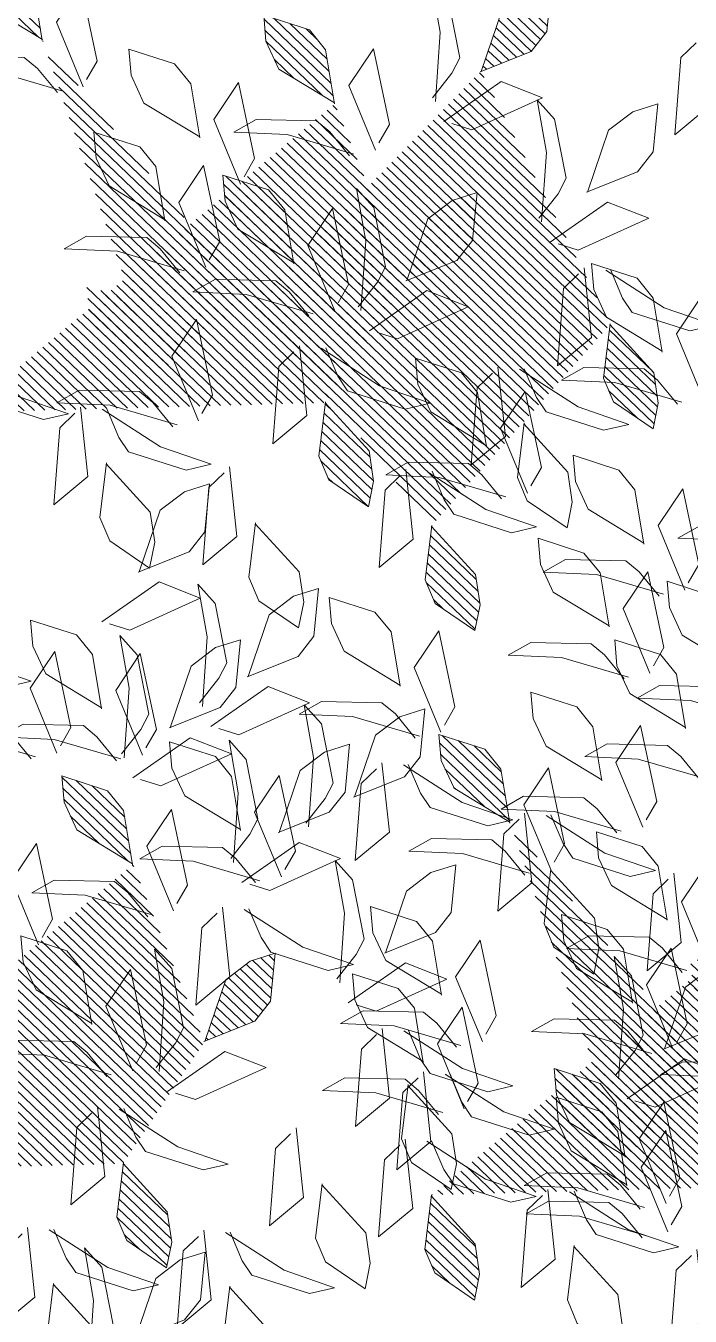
# Model space of a CAD drawing. Header units: millimetres. Extents: x 29001 to 40804, y -8833 to -5892.
# Drawn here: x 29467.48 to 29476.86, y -8254.42 to -8236.2 of the extents above; entities that cross this region are included whole.
import ezdxf

# ---------------------------------------------------------------- set-up
doc = ezdxf.new("R2010")
doc.units = ezdxf.units.MM
doc.layers.get('0').update_dxf_attribs({"lineweight": 0})
doc.layers.add('250', color=250, linetype='Continuous', lineweight=0)
pattern_1 = [(45, (-1654799.279671, 54994.033918), (-0.0105615167031, 0.0105615167031), [])]
pattern_2 = [(45, (-1654801.513832, 54996.583929), (-0.0105615167031, 0.0105615167031), [])]

# ---------------------------------------------------------------- blocks, each defined once
blk = doc.blocks.new('U1')
at = {"lineweight": 0}
h = blk.add_hatch(dxfattribs=at)
h.set_pattern_fill('ANSI31', color=63, scale=0.11949, style=0)
h.set_pattern_definition(pattern_2)
edge = h.paths.add_edge_path()
edge.add_line((-2359702.9032, 78422.6832), (-2359702.8873, 78422.7934))
edge.add_line((-2359702.8873, 78422.7934), (-2359702.8553, 78422.8342))
edge.add_line((-2359702.8553, 78422.8342), (-2359702.763, 78422.8662))
edge.add_line((-2359702.763, 78422.8662), (-2359702.7665, 78422.8129))
edge.add_line((-2359702.7665, 78422.8129), (-2359702.7914, 78422.7562))
edge.add_line((-2359702.7914, 78422.7562), (-2359702.9032, 78422.6852))
edge.add_line((-2359703.1841, 78422.9027), (-2359703.1681, 78423.0129))
edge.add_line((-2359703.1681, 78423.0129), (-2359703.1362, 78423.0537))
edge.add_line((-2359703.1362, 78423.0537), (-2359703.0438, 78423.0856))
edge.add_line((-2359703.0438, 78423.0856), (-2359703.0474, 78423.0324))
edge.add_line((-2359703.0474, 78423.0324), (-2359703.0722, 78422.9756))
edge.add_line((-2359703.0722, 78422.9756), (-2359703.1841, 78422.9046))
edge.add_line((-2359703.5705, 78423.2847), (-2359703.6747, 78423.324))
edge.add_line((-2359703.6747, 78423.324), (-2359703.7077, 78423.364))
edge.add_line((-2359703.7077, 78423.364), (-2359703.719, 78423.461))
edge.add_line((-2359703.719, 78423.461), (-2359703.6678, 78423.4461))
edge.add_line((-2359703.6678, 78423.4461), (-2359703.6177, 78423.4096))
edge.add_line((-2359703.6177, 78423.4096), (-2359703.5725, 78423.2851))
edge.add_line((-2359703.8238, 78422.7678), (-2359703.808, 78422.6575))
edge.add_line((-2359703.808, 78422.6575), (-2359703.8271, 78422.6093))
edge.add_line((-2359703.8271, 78422.6093), (-2359703.9067, 78422.5527))
edge.add_line((-2359703.9067, 78422.5527), (-2359703.9183, 78422.6047))
edge.add_line((-2359703.9183, 78422.6047), (-2359703.9105, 78422.6662))
edge.add_line((-2359703.9105, 78422.6662), (-2359703.8232, 78422.7659))
edge.add_line((-2359703.4534, 78422.3657), (-2359703.4376, 78422.2554))
edge.add_line((-2359703.4376, 78422.2554), (-2359703.4567, 78422.2072))
edge.add_line((-2359703.4567, 78422.2072), (-2359703.5363, 78422.1505))
edge.add_line((-2359703.5363, 78422.1505), (-2359703.5479, 78422.2026))
edge.add_line((-2359703.5479, 78422.2026), (-2359703.5401, 78422.2641))
edge.add_line((-2359703.5401, 78422.2641), (-2359703.4528, 78422.3638))
edge.add_line((-2359702.683, 78423.3664), (-2359702.667, 78423.4766))
edge.add_line((-2359702.667, 78423.4766), (-2359702.6351, 78423.5175))
edge.add_line((-2359702.6351, 78423.5175), (-2359702.5428, 78423.5494))
edge.add_line((-2359702.5428, 78423.5494), (-2359702.5463, 78423.4962))
edge.add_line((-2359702.5463, 78423.4962), (-2359702.5712, 78423.4394))
edge.add_line((-2359702.5712, 78423.4394), (-2359702.683, 78423.3684))
h = blk.add_hatch(dxfattribs=at)
h.set_pattern_fill('ANSI31', color=41, scale=0.11949, style=0)
h.set_pattern_definition([(45, (-1654800.15585, 54996.655911), (-0.0105615167031, 0.0105615167031), [])])
edge = h.paths.add_edge_path()
edge.add_line((-2359701.9156, 78423.2977), (-2359701.8996, 78423.4079))
edge.add_line((-2359701.8996, 78423.4079), (-2359701.8677, 78423.4488))
edge.add_line((-2359701.8677, 78423.4488), (-2359701.7754, 78423.4807))
edge.add_line((-2359701.7754, 78423.4807), (-2359701.7789, 78423.4275))
edge.add_line((-2359701.7789, 78423.4275), (-2359701.8038, 78423.3707))
edge.add_line((-2359701.8038, 78423.3707), (-2359701.9156, 78423.2997))
edge.add_line((-2359702.0529, 78422.9354), (-2359702.1571, 78422.9747))
edge.add_line((-2359702.1571, 78422.9747), (-2359702.1901, 78423.0147))
edge.add_line((-2359702.1901, 78423.0147), (-2359702.2014, 78423.1118))
edge.add_line((-2359702.2014, 78423.1118), (-2359702.1502, 78423.0968))
edge.add_line((-2359702.1502, 78423.0968), (-2359702.1001, 78423.0603))
edge.add_line((-2359702.1001, 78423.0603), (-2359702.0548, 78422.9358))
edge.add_line((-2359701.8847, 78422.693), (-2359701.8689, 78422.5827))
edge.add_line((-2359701.8689, 78422.5827), (-2359701.888, 78422.5345))
edge.add_line((-2359701.888, 78422.5345), (-2359701.9676, 78422.4778))
edge.add_line((-2359701.9676, 78422.4778), (-2359701.9792, 78422.5299))
edge.add_line((-2359701.9792, 78422.5299), (-2359701.9714, 78422.5914))
edge.add_line((-2359701.9714, 78422.5914), (-2359701.8841, 78422.6911))
edge.add_line((-2359701.1503, 78422.6866), (-2359701.1345, 78422.5763))
edge.add_line((-2359701.1345, 78422.5763), (-2359701.1537, 78422.5281))
edge.add_line((-2359701.1537, 78422.5281), (-2359701.2332, 78422.4714))
edge.add_line((-2359701.2332, 78422.4714), (-2359701.2449, 78422.5235))
edge.add_line((-2359701.2449, 78422.5235), (-2359701.237, 78422.585))
edge.add_line((-2359701.237, 78422.585), (-2359701.1497, 78422.6847))
h = blk.add_hatch(dxfattribs=at)
h.set_pattern_fill('ANSI31', color=41, scale=0.11949, style=0)
h.set_pattern_definition(pattern_2)
edge = h.paths.add_edge_path()
edge.add_line((-2359703.2736, 78423.2257), (-2359703.2576, 78423.336))
edge.add_line((-2359703.2576, 78423.336), (-2359703.2257, 78423.3768))
edge.add_line((-2359703.2257, 78423.3768), (-2359703.1333, 78423.4087))
edge.add_line((-2359703.1333, 78423.4087), (-2359703.1369, 78423.3555))
edge.add_line((-2359703.1369, 78423.3555), (-2359703.1617, 78423.2987))
edge.add_line((-2359703.1617, 78423.2987), (-2359703.2736, 78423.2277))
edge.add_line((-2359703.4109, 78422.8634), (-2359703.5151, 78422.9027))
edge.add_line((-2359703.5151, 78422.9027), (-2359703.5481, 78422.9427))
edge.add_line((-2359703.5481, 78422.9427), (-2359703.5594, 78423.0398))
edge.add_line((-2359703.5594, 78423.0398), (-2359703.5082, 78423.0248))
edge.add_line((-2359703.5082, 78423.0248), (-2359703.4581, 78422.9883))
edge.add_line((-2359703.4581, 78422.9883), (-2359703.4128, 78422.8638))
edge.add_line((-2359703.2427, 78422.621), (-2359703.2269, 78422.5107))
edge.add_line((-2359703.2269, 78422.5107), (-2359703.246, 78422.4625))
edge.add_line((-2359703.246, 78422.4625), (-2359703.3256, 78422.4059))
edge.add_line((-2359703.3256, 78422.4059), (-2359703.3372, 78422.4579))
edge.add_line((-2359703.3372, 78422.4579), (-2359703.3294, 78422.5194))
edge.add_line((-2359703.3294, 78422.5194), (-2359703.2421, 78422.6191))
edge.add_line((-2359702.5083, 78422.6146), (-2359702.4925, 78422.5043))
edge.add_line((-2359702.4925, 78422.5043), (-2359702.5117, 78422.4562))
edge.add_line((-2359702.5117, 78422.4562), (-2359702.5912, 78422.3995))
edge.add_line((-2359702.5912, 78422.3995), (-2359702.6028, 78422.4515))
edge.add_line((-2359702.6028, 78422.4515), (-2359702.595, 78422.513))
edge.add_line((-2359702.595, 78422.513), (-2359702.5077, 78422.6127))
at = {"lineweight": 0, "true_color": 0x6c822b}
h = blk.add_hatch(dxfattribs=at)
h.set_pattern_fill('ANSI31', color=67, scale=0.11949, style=0)
h.set_pattern_definition(pattern_1)
edge = h.paths.add_edge_path()
edge.add_line((-2359700.669, 78420.1332), (-2359700.6531, 78420.2434))
edge.add_line((-2359700.6531, 78420.2434), (-2359700.6211, 78420.2842))
edge.add_line((-2359700.6211, 78420.2842), (-2359700.5288, 78420.3162))
edge.add_line((-2359700.5288, 78420.3162), (-2359700.5324, 78420.2629))
edge.add_line((-2359700.5324, 78420.2629), (-2359700.5572, 78420.2061))
edge.add_line((-2359700.5572, 78420.2061), (-2359700.6691, 78420.1352))
edge.add_line((-2359700.9499, 78420.3526), (-2359700.934, 78420.4629))
edge.add_line((-2359700.934, 78420.4629), (-2359700.902, 78420.5037))
edge.add_line((-2359700.902, 78420.5037), (-2359700.8097, 78420.5356))
edge.add_line((-2359700.8097, 78420.5356), (-2359700.8132, 78420.4824))
edge.add_line((-2359700.8132, 78420.4824), (-2359700.8381, 78420.4256))
edge.add_line((-2359700.8381, 78420.4256), (-2359700.9499, 78420.3546))
edge.add_line((-2359701.3364, 78420.7347), (-2359701.4406, 78420.774))
edge.add_line((-2359701.4406, 78420.774), (-2359701.4736, 78420.814))
edge.add_line((-2359701.4736, 78420.814), (-2359701.4849, 78420.911))
edge.add_line((-2359701.4849, 78420.911), (-2359701.4336, 78420.8961))
edge.add_line((-2359701.4336, 78420.8961), (-2359701.3835, 78420.8596))
edge.add_line((-2359701.3835, 78420.8596), (-2359701.3383, 78420.7351))
edge.add_line((-2359701.5896, 78420.2178), (-2359701.5738, 78420.1075))
edge.add_line((-2359701.5738, 78420.1075), (-2359701.5929, 78420.0593))
edge.add_line((-2359701.5929, 78420.0593), (-2359701.6725, 78420.0026))
edge.add_line((-2359701.6725, 78420.0026), (-2359701.6841, 78420.0547))
edge.add_line((-2359701.6841, 78420.0547), (-2359701.6763, 78420.1162))
edge.add_line((-2359701.6763, 78420.1162), (-2359701.589, 78420.2159))
edge.add_line((-2359701.2192, 78419.8156), (-2359701.2034, 78419.7054))
edge.add_line((-2359701.2034, 78419.7054), (-2359701.2226, 78419.6572))
edge.add_line((-2359701.2226, 78419.6572), (-2359701.3021, 78419.6005))
edge.add_line((-2359701.3021, 78419.6005), (-2359701.3138, 78419.6526))
edge.add_line((-2359701.3138, 78419.6526), (-2359701.3059, 78419.7141))
edge.add_line((-2359701.3059, 78419.7141), (-2359701.2186, 78419.8138))
edge.add_line((-2359700.4488, 78420.8164), (-2359700.4329, 78420.9266))
edge.add_line((-2359700.4329, 78420.9266), (-2359700.4009, 78420.9674))
edge.add_line((-2359700.4009, 78420.9674), (-2359700.3086, 78420.9994))
edge.add_line((-2359700.3086, 78420.9994), (-2359700.3122, 78420.9461))
edge.add_line((-2359700.3122, 78420.9461), (-2359700.337, 78420.8894))
edge.add_line((-2359700.337, 78420.8894), (-2359700.4489, 78420.8184))
h = blk.add_hatch(dxfattribs=at)
h.set_pattern_fill('ANSI31', color=67, scale=0.11949, style=0)
h.set_pattern_definition(pattern_1)
edge = h.paths.add_edge_path()
edge.add_line((-2359701.0394, 78420.6757), (-2359701.0235, 78420.786))
edge.add_line((-2359701.0235, 78420.786), (-2359700.9915, 78420.8268))
edge.add_line((-2359700.9915, 78420.8268), (-2359700.8992, 78420.8587))
edge.add_line((-2359700.8992, 78420.8587), (-2359700.9027, 78420.8055))
edge.add_line((-2359700.9027, 78420.8055), (-2359700.9276, 78420.7487))
edge.add_line((-2359700.9276, 78420.7487), (-2359701.0394, 78420.6777))
edge.add_line((-2359701.1767, 78420.3134), (-2359701.2809, 78420.3527))
edge.add_line((-2359701.2809, 78420.3527), (-2359701.3139, 78420.3927))
edge.add_line((-2359701.3139, 78420.3927), (-2359701.3252, 78420.4898))
edge.add_line((-2359701.3252, 78420.4898), (-2359701.274, 78420.4748))
edge.add_line((-2359701.274, 78420.4748), (-2359701.2239, 78420.4383))
edge.add_line((-2359701.2239, 78420.4383), (-2359701.1787, 78420.3138))
edge.add_line((-2359701.0085, 78420.071), (-2359700.9927, 78419.9607))
edge.add_line((-2359700.9927, 78419.9607), (-2359701.0119, 78419.9125))
edge.add_line((-2359701.0119, 78419.9125), (-2359701.0914, 78419.8558))
edge.add_line((-2359701.0914, 78419.8558), (-2359701.103, 78419.9079))
edge.add_line((-2359701.103, 78419.9079), (-2359701.0952, 78419.9694))
edge.add_line((-2359701.0952, 78419.9694), (-2359701.0079, 78420.0691))
edge.add_line((-2359700.2742, 78420.0646), (-2359700.2584, 78419.9543))
edge.add_line((-2359700.2584, 78419.9543), (-2359700.2775, 78419.9061))
edge.add_line((-2359700.2775, 78419.9061), (-2359700.3571, 78419.8495))
edge.add_line((-2359700.3571, 78419.8495), (-2359700.3687, 78419.9015))
edge.add_line((-2359700.3687, 78419.9015), (-2359700.3609, 78419.963))
edge.add_line((-2359700.3609, 78419.963), (-2359700.2736, 78420.0627))
h = blk.add_hatch(dxfattribs=at)
h.set_pattern_fill('ANSI31', color=67, scale=0.1195, style=0)
edge = h.paths.add_edge_path()
edge.add_line((-2359701.9845, 78417.9483), (-2359701.9685, 78418.0585))
edge.add_line((-2359701.9685, 78418.0585), (-2359701.9366, 78418.0993))
edge.add_line((-2359701.9366, 78418.0993), (-2359701.8442, 78418.1313))
edge.add_line((-2359701.8442, 78418.1313), (-2359701.8478, 78418.0781))
edge.add_line((-2359701.8478, 78418.0781), (-2359701.8726, 78418.0213))
edge.add_line((-2359701.8726, 78418.0213), (-2359701.9845, 78417.9503))
edge.add_line((-2359702.2653, 78418.1678), (-2359702.2494, 78418.278))
edge.add_line((-2359702.2494, 78418.278), (-2359702.2174, 78418.3188))
edge.add_line((-2359702.2174, 78418.3188), (-2359702.1251, 78418.3508))
edge.add_line((-2359702.1251, 78418.3508), (-2359702.1287, 78418.2975))
edge.add_line((-2359702.1287, 78418.2975), (-2359702.1535, 78418.2407))
edge.add_line((-2359702.1535, 78418.2407), (-2359702.2654, 78418.1697))
edge.add_line((-2359702.6518, 78418.5498), (-2359702.756, 78418.5891))
edge.add_line((-2359702.756, 78418.5891), (-2359702.789, 78418.6291))
edge.add_line((-2359702.789, 78418.6291), (-2359702.8003, 78418.7261))
edge.add_line((-2359702.8003, 78418.7261), (-2359702.7491, 78418.7112))
edge.add_line((-2359702.7491, 78418.7112), (-2359702.699, 78418.6747))
edge.add_line((-2359702.699, 78418.6747), (-2359702.6537, 78418.5502))
edge.add_line((-2359702.905, 78418.0329), (-2359702.8892, 78417.9226))
edge.add_line((-2359702.8892, 78417.9226), (-2359702.9084, 78417.8744))
edge.add_line((-2359702.9084, 78417.8744), (-2359702.9879, 78417.8178))
edge.add_line((-2359702.9879, 78417.8178), (-2359702.9995, 78417.8698))
edge.add_line((-2359702.9995, 78417.8698), (-2359702.9917, 78417.9313))
edge.add_line((-2359702.9917, 78417.9313), (-2359702.9044, 78418.031))
edge.add_line((-2359702.5347, 78417.6308), (-2359702.5189, 78417.5205))
edge.add_line((-2359702.5189, 78417.5205), (-2359702.538, 78417.4723))
edge.add_line((-2359702.538, 78417.4723), (-2359702.6176, 78417.4156))
edge.add_line((-2359702.6176, 78417.4156), (-2359702.6292, 78417.4677))
edge.add_line((-2359702.6292, 78417.4677), (-2359702.6214, 78417.5292))
edge.add_line((-2359702.6214, 78417.5292), (-2359702.5341, 78417.6289))
edge.add_line((-2359701.7643, 78418.6315), (-2359701.7483, 78418.7417))
edge.add_line((-2359701.7483, 78418.7417), (-2359701.7164, 78418.7826))
edge.add_line((-2359701.7164, 78418.7826), (-2359701.624, 78418.8145))
edge.add_line((-2359701.624, 78418.8145), (-2359701.6276, 78418.7613))
edge.add_line((-2359701.6276, 78418.7613), (-2359701.6524, 78418.7045))
edge.add_line((-2359701.6524, 78418.7045), (-2359701.7643, 78418.6335))
at = {"color": 67, "lineweight": 0, "true_color": 0x6c822b}
for points in [[(-2359703.0437, 78423.5513), (-2359703.0277, 78423.6615), (-2359702.9958, 78423.7023), (-2359702.9035, 78423.7342), (-2359702.907, 78423.681), (-2359702.9319, 78423.6242), (-2359703.0437, 78423.5532)], [(-2359701.7141, 78423.517), (-2359701.6751, 78423.5666), (-2359701.6484, 78423.5897), (-2359701.5259, 78423.595), (-2359701.4798, 78423.5702), (-2359701.5881, 78423.5631), (-2359701.723, 78423.5205)], [(-2359702.683, 78423.3664), (-2359702.667, 78423.4766), (-2359702.6351, 78423.5175), (-2359702.5428, 78423.5494), (-2359702.5463, 78423.4962), (-2359702.5712, 78423.4394), (-2359702.683, 78423.3684)], [(-2359701.9354, 78423.47), (-2359701.9761, 78423.4563), (-2359702.1207, 78423.5184), (-2359702.0377, 78423.5528), (-2359701.9194, 78423.474)], [(-2359702.2125, 78423.3567), (-2359702.3168, 78423.396), (-2359702.3497, 78423.436), (-2359702.361, 78423.533), (-2359702.3098, 78423.5181), (-2359702.2597, 78423.4816), (-2359702.2145, 78423.3571)], [(-2359702.1149, 78423.306), (-2359702.155, 78423.3549), (-2359702.1718, 78423.3858), (-2359702.1506, 78423.5066), (-2359702.1164, 78423.5463), (-2359702.1328, 78423.439), (-2359702.1203, 78423.2981)], [(-2359701.9156, 78423.2977), (-2359701.8996, 78423.4079), (-2359701.8677, 78423.4488), (-2359701.7754, 78423.4807), (-2359701.7789, 78423.4275), (-2359701.8038, 78423.3707), (-2359701.9156, 78423.2997)], [(-2359702.0039, 78423.2167), (-2359702.026, 78423.2536), (-2359701.9966, 78423.4081), (-2359701.945, 78423.3345), (-2359701.9966, 78423.202)], [(-2359702.9985, 78423.1624), (-2359702.9825, 78423.2726), (-2359702.9506, 78423.3134), (-2359702.8583, 78423.3453), (-2359702.8618, 78423.2921), (-2359702.8867, 78423.2353), (-2359702.9985, 78423.1643)], [(-2359701.7289, 78423.1534), (-2359701.751, 78423.1902), (-2359701.7215, 78423.3447), (-2359701.67, 78423.2711), (-2359701.7215, 78423.1387)], [(-2359702.7114, 78423.2601), (-2359702.6724, 78423.3098), (-2359702.6457, 78423.3329), (-2359702.5232, 78423.3382), (-2359702.4771, 78423.3134), (-2359702.5854, 78423.3063), (-2359702.7203, 78423.2637)], [(-2359702.1525, 78423.2529), (-2359702.1932, 78423.2393), (-2359702.3378, 78423.3013), (-2359702.2548, 78423.3358), (-2359702.1365, 78423.257)], [(-2359702.3256, 78423.0571), (-2359702.3657, 78423.1059), (-2359702.3825, 78423.1369), (-2359702.3613, 78423.2577), (-2359702.3271, 78423.2974), (-2359702.3435, 78423.1901), (-2359702.331, 78423.0492)], [(-2359703.0868, 78423.0814), (-2359703.1089, 78423.1182), (-2359703.0795, 78423.2728), (-2359703.0279, 78423.1992), (-2359703.0795, 78423.0667)], [(-2359702.4233, 78423.1077), (-2359702.5275, 78423.1471), (-2359702.5605, 78423.1871), (-2359702.5718, 78423.2841), (-2359702.5205, 78423.2692), (-2359702.4704, 78423.2327), (-2359702.4252, 78423.1081)], [(-2359701.944, 78423.1914), (-2359701.905, 78423.2411), (-2359701.8783, 78423.2642), (-2359701.7558, 78423.2695), (-2359701.7097, 78423.2447), (-2359701.818, 78423.2376), (-2359701.9529, 78423.195)], [(-2359702.9242, 78422.9954), (-2359702.9083, 78423.1056), (-2359702.8763, 78423.1465), (-2359702.784, 78423.1784), (-2359702.7876, 78423.1252), (-2359702.8124, 78423.0684), (-2359702.9243, 78422.9974)], [(-2359701.8261, 78422.9746), (-2359701.8101, 78423.0849), (-2359701.7782, 78423.1257), (-2359701.6859, 78423.1576), (-2359701.6894, 78423.1044), (-2359701.7143, 78423.0476), (-2359701.8261, 78422.9766)], [(-2359703.0269, 78423.0561), (-2359702.9879, 78423.1058), (-2359702.9612, 78423.1288), (-2359702.8387, 78423.1342), (-2359702.7926, 78423.1093), (-2359702.9009, 78423.1022), (-2359703.0358, 78423.0596)], [(-2359703.0126, 78422.9144), (-2359703.0347, 78422.9512), (-2359703.0052, 78423.1058), (-2359702.9537, 78423.0322), (-2359703.0052, 78422.8997)], [(-2359702.0529, 78422.9354), (-2359702.1571, 78422.9747), (-2359702.1901, 78423.0147), (-2359702.2014, 78423.1118), (-2359702.1502, 78423.0968), (-2359702.1001, 78423.0603), (-2359702.0548, 78422.9358)], [(-2359701.9552, 78422.8847), (-2359701.9954, 78422.9336), (-2359702.0121, 78422.9646), (-2359701.991, 78423.0853), (-2359701.9568, 78423.1251), (-2359701.9732, 78423.0178), (-2359701.9606, 78422.8768)], [(-2359702.3632, 78423.004), (-2359702.4039, 78422.9904), (-2359702.5485, 78423.0524), (-2359702.4656, 78423.0869), (-2359702.3473, 78423.008)], [(-2359701.9144, 78422.8937), (-2359701.9365, 78422.9305), (-2359701.9071, 78423.085), (-2359701.8555, 78423.0114), (-2359701.9071, 78422.8789)], [(-2359702.4974, 78422.8841), (-2359702.4815, 78422.9943), (-2359702.4495, 78423.0352), (-2359702.3572, 78423.0671), (-2359702.3607, 78423.0139), (-2359702.3856, 78422.9571), (-2359702.4974, 78422.8861)], [(-2359702.5858, 78422.8031), (-2359702.6079, 78422.8399), (-2359702.5784, 78422.9945), (-2359702.5269, 78422.9209), (-2359702.5784, 78422.7884)], [(-2359702.9527, 78422.8891), (-2359702.9136, 78422.9388), (-2359702.887, 78422.9619), (-2359702.7645, 78422.9672), (-2359702.7183, 78422.9424), (-2359702.8266, 78422.9353), (-2359702.9616, 78422.8927)], [(-2359702.4685, 78422.9497), (-2359702.4919, 78422.8911), (-2359702.511, 78422.8614), (-2359702.627, 78422.8217), (-2359702.6783, 78422.8326), (-2359702.5764, 78422.8699), (-2359702.459, 78422.9488)], [(-2359702.4038, 78422.9424), (-2359702.3723, 78422.9133), (-2359702.3569, 78422.7567), (-2359702.4271, 78422.8128), (-2359702.4151, 78422.9544)], [(-2359701.8545, 78422.8684), (-2359701.8155, 78422.918), (-2359701.7888, 78422.9411), (-2359701.6663, 78422.9464), (-2359701.6202, 78422.9216), (-2359701.7285, 78422.9145), (-2359701.8634, 78422.8719)], [(-2359701.9929, 78422.8317), (-2359702.0336, 78422.818), (-2359702.1782, 78422.8801), (-2359702.0952, 78422.9146), (-2359701.9769, 78422.8357)], [(-2359703.2125, 78422.7964), (-2359703.1735, 78422.8461), (-2359703.1468, 78422.8691), (-2359703.0243, 78422.8745), (-2359702.9781, 78422.8496), (-2359703.0865, 78422.8425), (-2359703.2214, 78422.7999)], [(-2359702.9032, 78422.6832), (-2359702.8873, 78422.7934), (-2359702.8553, 78422.8342), (-2359702.763, 78422.8662), (-2359702.7665, 78422.8129), (-2359702.7914, 78422.7562), (-2359702.9032, 78422.6852)], [(-2359702.5259, 78422.7778), (-2359702.4868, 78422.8275), (-2359702.4602, 78422.8506), (-2359702.3376, 78422.8559), (-2359702.2915, 78422.8311), (-2359702.3998, 78422.824), (-2359702.5347, 78422.7814)], [(-2359702.4658, 78422.8398), (-2359702.45, 78422.7295), (-2359702.4691, 78422.6813), (-2359702.5487, 78422.6246), (-2359702.5603, 78422.6767), (-2359702.5525, 78422.7382), (-2359702.4652, 78422.8379)], [(-2359702.9916, 78422.6022), (-2359703.0136, 78422.639), (-2359702.9842, 78422.7936), (-2359702.9326, 78422.72), (-2359702.9842, 78422.5875)], [(-2359701.8874, 78422.8029), (-2359701.9108, 78422.7442), (-2359701.9299, 78422.7146), (-2359702.0459, 78422.6749), (-2359702.0972, 78422.6857), (-2359701.9953, 78422.7231), (-2359701.8779, 78422.802)], [(-2359701.8227, 78422.7956), (-2359701.7912, 78422.7665), (-2359701.7758, 78422.6099), (-2359701.846, 78422.666), (-2359701.834, 78422.8076)], [(-2359702.225, 78422.7445), (-2359702.1935, 78422.7154), (-2359702.1781, 78422.5588), (-2359702.2483, 78422.6149), (-2359702.2363, 78422.7565)], [(-2359702.511, 78422.7246), (-2359702.5345, 78422.6659), (-2359702.5535, 78422.6362), (-2359702.6695, 78422.5966), (-2359702.7208, 78422.6074), (-2359702.6189, 78422.6447), (-2359702.5015, 78422.7237)], [(-2359702.4464, 78422.7172), (-2359702.4148, 78422.6881), (-2359702.3995, 78422.5315), (-2359702.4697, 78422.5876), (-2359702.4576, 78422.7292)], [(-2359701.8847, 78422.693), (-2359701.8689, 78422.5827), (-2359701.888, 78422.5345), (-2359701.9676, 78422.4778), (-2359701.9792, 78422.5299), (-2359701.9714, 78422.5914), (-2359701.8841, 78422.6911)], [(-2359702.9316, 78422.5769), (-2359702.8926, 78422.6266), (-2359702.8659, 78422.6497), (-2359702.7434, 78422.655), (-2359702.6973, 78422.6302), (-2359702.8056, 78422.6231), (-2359702.9405, 78422.5805)], [(-2359702.287, 78422.6419), (-2359702.2712, 78422.5316), (-2359702.2903, 78422.4835), (-2359702.3699, 78422.4268), (-2359702.3815, 78422.4789), (-2359702.3737, 78422.5403), (-2359702.2864, 78422.64)], [(-2359702.7984, 78422.6161), (-2359702.8218, 78422.5574), (-2359702.8409, 78422.5277), (-2359702.9569, 78422.4881), (-2359703.0082, 78422.4989), (-2359702.9063, 78422.5362), (-2359702.7888, 78422.6152)], [(-2359702.7337, 78422.6087), (-2359702.7022, 78422.5796), (-2359702.6868, 78422.423), (-2359702.757, 78422.4791), (-2359702.745, 78422.6207)], [(-2359702.0335, 78422.5402), (-2359702.0019, 78422.5112), (-2359701.9866, 78422.3546), (-2359702.0568, 78422.4106), (-2359702.0447, 78422.5523)], [(-2359701.7405, 78422.5604), (-2359701.764, 78422.5017), (-2359701.783, 78422.4721), (-2359701.899, 78422.4324), (-2359701.9503, 78422.4432), (-2359701.8484, 78422.4806), (-2359701.731, 78422.5595)], [(-2359701.6759, 78422.553), (-2359701.6443, 78422.5239), (-2359701.629, 78422.3673), (-2359701.6992, 78422.4234), (-2359701.6871, 78422.5651)], [(-2359702.0981, 78422.5476), (-2359702.1216, 78422.4889), (-2359702.1406, 78422.4593), (-2359702.2566, 78422.4196), (-2359702.3079, 78422.4304), (-2359702.206, 78422.4678), (-2359702.0886, 78422.5467)], [(-2359702.7957, 78422.5061), (-2359702.7799, 78422.3958), (-2359702.799, 78422.3477), (-2359702.8786, 78422.291), (-2359702.8902, 78422.343), (-2359702.8824, 78422.4045), (-2359702.7951, 78422.5042)], [(-2359701.898, 78422.3319), (-2359702.0022, 78422.3712), (-2359702.0352, 78422.4112), (-2359702.0465, 78422.5082), (-2359701.9953, 78422.4933), (-2359701.9452, 78422.4568), (-2359701.9, 78422.3322)], [(-2359701.8004, 78422.2812), (-2359701.8405, 78422.33), (-2359701.8573, 78422.361), (-2359701.8361, 78422.4818), (-2359701.8019, 78422.5215), (-2359701.8183, 78422.4142), (-2359701.8057, 78422.2733)], [(-2359703.0339, 78422.481), (-2359703.0023, 78422.452), (-2359702.9869, 78422.2954), (-2359703.0572, 78422.3514), (-2359703.0451, 78422.4931)], [(-2359701.7378, 78422.4504), (-2359701.722, 78422.3402), (-2359701.7412, 78422.292), (-2359701.8207, 78422.2353), (-2359701.8323, 78422.2874), (-2359701.8245, 78422.3489), (-2359701.7372, 78422.4485)], [(-2359702.0954, 78422.4376), (-2359702.0796, 78422.3274), (-2359702.0988, 78422.2792), (-2359702.1783, 78422.2225), (-2359702.1899, 78422.2746), (-2359702.1821, 78422.3361), (-2359702.0948, 78422.4358)], [(-2359700.4488, 78420.8164), (-2359700.4329, 78420.9266), (-2359700.4009, 78420.9674), (-2359700.3086, 78420.9994), (-2359700.3122, 78420.9461), (-2359700.337, 78420.8894), (-2359700.4489, 78420.8184)], [(-2359701.3364, 78420.7347), (-2359701.4406, 78420.774), (-2359701.4736, 78420.814), (-2359701.4849, 78420.911), (-2359701.4336, 78420.8961), (-2359701.3835, 78420.8596), (-2359701.3383, 78420.7351)], [(-2359701.2387, 78420.684), (-2359701.2788, 78420.7329), (-2359701.2956, 78420.7638), (-2359701.2744, 78420.8846), (-2359701.2402, 78420.9243), (-2359701.2566, 78420.8171), (-2359701.2441, 78420.6761)], [(-2359700.5372, 78420.7354), (-2359700.5593, 78420.7722), (-2359700.5298, 78420.9268), (-2359700.4783, 78420.8532), (-2359700.5298, 78420.7207)], [(-2359701.0394, 78420.6757), (-2359701.0235, 78420.786), (-2359700.9915, 78420.8268), (-2359700.8992, 78420.8587), (-2359700.9027, 78420.8055), (-2359700.9276, 78420.7487), (-2359701.0394, 78420.6777)], [(-2359701.776, 78420.7842), (-2359701.7444, 78420.7551), (-2359701.729, 78420.5985), (-2359701.7993, 78420.6546), (-2359701.7872, 78420.7962)], [(-2359701.1278, 78420.5948), (-2359701.1499, 78420.6316), (-2359701.1204, 78420.7861), (-2359701.0689, 78420.7125), (-2359701.1204, 78420.58)], [(-2359700.7643, 78420.6123), (-2359700.7484, 78420.7226), (-2359700.7164, 78420.7634), (-2359700.6241, 78420.7953), (-2359700.6276, 78420.7421), (-2359700.6525, 78420.6853), (-2359700.7644, 78420.6143)], [(-2359700.4773, 78420.7101), (-2359700.4382, 78420.7598), (-2359700.4116, 78420.7829), (-2359700.2891, 78420.7882), (-2359700.2429, 78420.7634), (-2359700.3512, 78420.7563), (-2359700.4862, 78420.7137)], [(-2359700.8527, 78420.5314), (-2359700.8748, 78420.5682), (-2359700.8453, 78420.7228), (-2359700.7938, 78420.6491), (-2359700.8453, 78420.5167)], [(-2359701.2763, 78420.631), (-2359701.317, 78420.6173), (-2359701.4616, 78420.6794), (-2359701.3786, 78420.7138), (-2359701.2604, 78420.635)], [(-2359701.4494, 78420.4351), (-2359701.4895, 78420.4839), (-2359701.5063, 78420.5149), (-2359701.4852, 78420.6357), (-2359701.4509, 78420.6754), (-2359701.4673, 78420.5681), (-2359701.4548, 78420.4272)], [(-2359701.5471, 78420.4858), (-2359701.6513, 78420.5251), (-2359701.6843, 78420.5651), (-2359701.6956, 78420.6621), (-2359701.6444, 78420.6472), (-2359701.5943, 78420.6107), (-2359701.549, 78420.4861)], [(-2359701.0678, 78420.5694), (-2359701.0288, 78420.6191), (-2359701.0022, 78420.6422), (-2359700.8796, 78420.6475), (-2359700.8335, 78420.6227), (-2359700.9418, 78420.6156), (-2359701.0767, 78420.573)], [(-2359700.6901, 78420.4454), (-2359700.6741, 78420.5556), (-2359700.6422, 78420.5964), (-2359700.5499, 78420.6284), (-2359700.5534, 78420.5751), (-2359700.5783, 78420.5184), (-2359700.6901, 78420.4474)], [(-2359700.9499, 78420.3526), (-2359700.934, 78420.4629), (-2359700.902, 78420.5037), (-2359700.8097, 78420.5356), (-2359700.8132, 78420.4824), (-2359700.8381, 78420.4256), (-2359700.9499, 78420.3546)], [(-2359700.7785, 78420.3644), (-2359700.8005, 78420.4012), (-2359700.7711, 78420.5558), (-2359700.7195, 78420.4822), (-2359700.7711, 78420.3497)], [(-2359701.0791, 78420.2627), (-2359701.1192, 78420.3116), (-2359701.136, 78420.3426), (-2359701.1148, 78420.4634), (-2359701.0806, 78420.5031), (-2359701.097, 78420.3958), (-2359701.0844, 78420.2548)], [(-2359701.4871, 78420.382), (-2359701.5278, 78420.3684), (-2359701.6724, 78420.4304), (-2359701.5894, 78420.4649), (-2359701.4711, 78420.386)], [(-2359701.0383, 78420.2717), (-2359701.0604, 78420.3085), (-2359701.0309, 78420.463), (-2359700.9794, 78420.3894), (-2359701.0309, 78420.257)], [(-2359700.7185, 78420.3391), (-2359700.6795, 78420.3888), (-2359700.6528, 78420.4119), (-2359700.5303, 78420.4172), (-2359700.4842, 78420.3924), (-2359700.5925, 78420.3853), (-2359700.7274, 78420.3427)], [(-2359701.5923, 78420.3278), (-2359701.6157, 78420.2691), (-2359701.6348, 78420.2394), (-2359701.7508, 78420.1997), (-2359701.8021, 78420.2106), (-2359701.7002, 78420.2479), (-2359701.5828, 78420.3269)], [(-2359701.6943, 78420.158), (-2359701.6783, 78420.2682), (-2359701.6464, 78420.3091), (-2359701.554, 78420.341), (-2359701.5576, 78420.2878), (-2359701.5824, 78420.231), (-2359701.6943, 78420.16)], [(-2359701.5277, 78420.3204), (-2359701.4961, 78420.2913), (-2359701.4807, 78420.1347), (-2359701.551, 78420.1908), (-2359701.5389, 78420.3324)], [(-2359700.9784, 78420.2464), (-2359700.9393, 78420.2961), (-2359700.9127, 78420.3191), (-2359700.7901, 78420.3244), (-2359700.744, 78420.2996), (-2359700.8523, 78420.2925), (-2359700.9872, 78420.2499)], [(-2359701.1167, 78420.2097), (-2359701.1574, 78420.196), (-2359701.302, 78420.2581), (-2359701.219, 78420.2926), (-2359701.1007, 78420.2137)], [(-2359701.7826, 78420.0771), (-2359701.8047, 78420.1139), (-2359701.7753, 78420.2684), (-2359701.7237, 78420.1948), (-2359701.7753, 78420.0623)], [(-2359700.7574, 78420.0522), (-2359700.7795, 78420.089), (-2359700.75, 78420.2436), (-2359700.6985, 78420.17), (-2359700.75, 78420.0375)], [(-2359701.5896, 78420.2178), (-2359701.5738, 78420.1075), (-2359701.5929, 78420.0593), (-2359701.6725, 78420.0026), (-2359701.6841, 78420.0547), (-2359701.6763, 78420.1162), (-2359701.589, 78420.2159)], [(-2359701.0112, 78420.1809), (-2359701.0347, 78420.1223), (-2359701.0537, 78420.0926), (-2359701.1697, 78420.0529), (-2359701.221, 78420.0638), (-2359701.1191, 78420.1011), (-2359701.0017, 78420.18)], [(-2359700.9466, 78420.1736), (-2359700.915, 78420.1445), (-2359700.8996, 78419.9879), (-2359700.9699, 78420.044), (-2359700.9578, 78420.1856)], [(-2359700.2768, 78420.1746), (-2359700.3003, 78420.1159), (-2359700.3193, 78420.0862), (-2359700.4354, 78420.0466), (-2359700.4867, 78420.0574), (-2359700.3848, 78420.0947), (-2359700.2673, 78420.1737)], [(-2359701.3336, 78419.9732), (-2359701.3176, 78420.0834), (-2359701.2857, 78420.1242), (-2359701.1933, 78420.1562), (-2359701.1969, 78420.1029), (-2359701.2218, 78420.0461), (-2359701.3336, 78419.9751)], [(-2359701.7227, 78420.0517), (-2359701.6836, 78420.1014), (-2359701.657, 78420.1245), (-2359701.5345, 78420.1298), (-2359701.4883, 78420.105), (-2359701.5966, 78420.0979), (-2359701.7316, 78420.0553)], [(-2359701.4135, 78420.1299), (-2359701.4369, 78420.0712), (-2359701.456, 78420.0415), (-2359701.572, 78420.0019), (-2359701.6233, 78420.0127), (-2359701.5214, 78420.0501), (-2359701.404, 78420.129)], [(-2359701.3489, 78420.1225), (-2359701.3173, 78420.0934), (-2359701.3019, 78419.9368), (-2359701.3722, 78419.9929), (-2359701.3601, 78420.1345)], [(-2359700.6975, 78420.0269), (-2359700.6584, 78420.0766), (-2359700.6318, 78420.0997), (-2359700.5093, 78420.105), (-2359700.4631, 78420.0801), (-2359700.5714, 78420.073), (-2359700.7064, 78420.0305)], [(-2359701.4219, 78419.8922), (-2359701.444, 78419.929), (-2359701.4146, 78420.0836), (-2359701.363, 78420.01), (-2359701.4146, 78419.8775)], [(-2359701.0085, 78420.071), (-2359700.9927, 78419.9607), (-2359701.0119, 78419.9125), (-2359701.0914, 78419.8558), (-2359701.103, 78419.9079), (-2359701.0952, 78419.9694), (-2359701.0079, 78420.0691)], [(-2359700.5642, 78420.0661), (-2359700.5877, 78420.0074), (-2359700.6067, 78419.9777), (-2359700.7227, 78419.9381), (-2359700.774, 78419.9489), (-2359700.6721, 78419.9862), (-2359700.5547, 78420.0652)], [(-2359700.4996, 78420.0587), (-2359700.468, 78420.0296), (-2359700.4527, 78419.873), (-2359700.5229, 78419.9291), (-2359700.5108, 78420.0707)], [(-2359701.4108, 78420.0199), (-2359701.395, 78419.9096), (-2359701.4141, 78419.8615), (-2359701.4937, 78419.8048), (-2359701.5053, 78419.8569), (-2359701.4975, 78419.9184), (-2359701.4102, 78420.018)], [(-2359701.6491, 78419.7691), (-2359701.6331, 78419.8794), (-2359701.6012, 78419.9202), (-2359701.5088, 78419.9521), (-2359701.5124, 78419.8989), (-2359701.5372, 78419.8421), (-2359701.6491, 78419.7711)], [(-2359701.362, 78419.8669), (-2359701.323, 78419.9166), (-2359701.2963, 78419.9397), (-2359701.1738, 78419.945), (-2359701.1277, 78419.9201), (-2359701.236, 78419.913), (-2359701.3709, 78419.8704)], [(-2359700.7997, 78419.931), (-2359700.7681, 78419.9019), (-2359700.7528, 78419.7453), (-2359700.823, 78419.8014), (-2359700.8109, 78419.9431)], [(-2359700.5615, 78419.9561), (-2359700.5457, 78419.8458), (-2359700.5649, 78419.7976), (-2359700.6444, 78419.7409), (-2359700.656, 78419.793), (-2359700.6482, 78419.8545), (-2359700.5609, 78419.9542)], [(-2359701.2219, 78419.9256), (-2359701.2454, 78419.8669), (-2359701.2644, 78419.8373), (-2359701.3805, 78419.7976), (-2359701.4318, 78419.8084), (-2359701.3298, 78419.8458), (-2359701.2124, 78419.9247)], [(-2359701.1573, 78419.9183), (-2359701.1257, 78419.8892), (-2359701.1104, 78419.7326), (-2359701.1806, 78419.7886), (-2359701.1685, 78419.9303)], [(-2359700.6211, 78419.7331), (-2359700.7253, 78419.7724), (-2359700.7583, 78419.8124), (-2359700.7696, 78419.9094), (-2359700.7184, 78419.8945), (-2359700.6683, 78419.858), (-2359700.623, 78419.7335)], [(-2359701.7374, 78419.6882), (-2359701.7595, 78419.725), (-2359701.7301, 78419.8795), (-2359701.6785, 78419.8059), (-2359701.7301, 78419.6734)], [(-2359700.8616, 78419.8284), (-2359700.8458, 78419.7182), (-2359700.865, 78419.67), (-2359700.9445, 78419.6133), (-2359700.9562, 78419.6654), (-2359700.9483, 78419.7269), (-2359700.861, 78419.8265)], [(-2359701.9526, 78419.7262), (-2359701.9135, 78419.7759), (-2359701.8869, 78419.799), (-2359701.7644, 78419.8043), (-2359701.7182, 78419.7795), (-2359701.8265, 78419.7724), (-2359701.9615, 78419.7298)], [(-2359701.2192, 78419.8156), (-2359701.2034, 78419.7054), (-2359701.2226, 78419.6572), (-2359701.3021, 78419.6005), (-2359701.3138, 78419.6526), (-2359701.3059, 78419.7141), (-2359701.2186, 78419.8138)], [(-2359701.5748, 78419.6022), (-2359701.5589, 78419.7124), (-2359701.5269, 78419.7532), (-2359701.4346, 78419.7852), (-2359701.4382, 78419.7319), (-2359701.463, 78419.6751), (-2359701.5749, 78419.6041)], [(-2359701.6775, 78419.6628), (-2359701.6385, 78419.7125), (-2359701.6118, 78419.7356), (-2359701.4893, 78419.7409), (-2359701.4431, 78419.7161), (-2359701.5515, 78419.709), (-2359701.6864, 78419.6664)], [(-2359701.6632, 78419.5212), (-2359701.6853, 78419.558), (-2359701.6558, 78419.7126), (-2359701.6043, 78419.639), (-2359701.6558, 78419.5065)], [(-2359700.7405, 78419.4654), (-2359700.7806, 78419.5143), (-2359700.7974, 78419.5452), (-2359700.7763, 78419.666), (-2359700.7421, 78419.7058), (-2359700.7584, 78419.5985), (-2359700.7459, 78419.4575)], [(-2359700.561, 78419.6294), (-2359700.6017, 78419.6157), (-2359700.7463, 78419.6778), (-2359700.6634, 78419.7123), (-2359700.5451, 78419.6334)], [(-2359701.8347, 78419.5094), (-2359701.8187, 78419.6197), (-2359701.7868, 78419.6605), (-2359701.6944, 78419.6924), (-2359701.698, 78419.6392), (-2359701.7228, 78419.5824), (-2359701.8347, 78419.5114)], [(-2359701.148, 78419.4909), (-2359701.132, 78419.6011), (-2359701.1001, 78419.6419), (-2359701.0078, 78419.6739), (-2359701.0113, 78419.6206), (-2359701.0362, 78419.5638), (-2359701.148, 78419.4928)], [(-2359700.8382, 78419.5161), (-2359700.9424, 78419.5554), (-2359700.9754, 78419.5954), (-2359700.9867, 78419.6924), (-2359700.9355, 78419.6775), (-2359700.8854, 78419.641), (-2359700.8401, 78419.5165)], [(-2359700.5412, 78419.4571), (-2359700.5253, 78419.5674), (-2359700.4933, 78419.6082), (-2359700.401, 78419.6401), (-2359700.4046, 78419.5869), (-2359700.4294, 78419.5301), (-2359700.5413, 78419.4591)], [(-2359701.2364, 78419.4099), (-2359701.2584, 78419.4467), (-2359701.229, 78419.6013), (-2359701.1774, 78419.5277), (-2359701.229, 78419.3952)], [(-2359701.6033, 78419.4959), (-2359701.5642, 78419.5456), (-2359701.5376, 78419.5687), (-2359701.4151, 78419.574), (-2359701.3689, 78419.5491), (-2359701.4772, 78419.542), (-2359701.6122, 78419.4994)], [(-2359700.6296, 78419.3762), (-2359700.6517, 78419.413), (-2359700.6222, 78419.5675), (-2359700.5707, 78419.4939), (-2359700.6222, 78419.3614)], [(-2359700.7782, 78419.4124), (-2359700.8189, 78419.3987), (-2359700.9635, 78419.4608), (-2359700.8805, 78419.4952), (-2359700.7622, 78419.4164)], [(-2359701.8631, 78419.4031), (-2359701.824, 78419.4528), (-2359701.7974, 78419.4759), (-2359701.6749, 78419.4812), (-2359701.6287, 78419.4564), (-2359701.737, 78419.4493), (-2359701.872, 78419.4067)], [(-2359701.5538, 78419.29), (-2359701.5378, 78419.4002), (-2359701.5059, 78419.441), (-2359701.4136, 78419.473), (-2359701.4171, 78419.4197), (-2359701.442, 78419.3629), (-2359701.5538, 78419.2919)], [(-2359701.1764, 78419.3846), (-2359701.1374, 78419.4343), (-2359701.1107, 78419.4574), (-2359700.9882, 78419.4627), (-2359700.9421, 78419.4378), (-2359701.0504, 78419.4307), (-2359701.1853, 78419.3881)], [(-2359701.0489, 78419.2672), (-2359701.1531, 78419.3065), (-2359701.1861, 78419.3465), (-2359701.1974, 78419.4435), (-2359701.1462, 78419.4286), (-2359701.0961, 78419.3921), (-2359701.0509, 78419.2675)], [(-2359700.9513, 78419.2165), (-2359700.9914, 78419.2653), (-2359701.0082, 78419.2963), (-2359700.987, 78419.4171), (-2359700.9528, 78419.4568), (-2359700.9692, 78419.3495), (-2359700.9566, 78419.2086)], [(-2359700.5697, 78419.3508), (-2359700.5306, 78419.4005), (-2359700.504, 78419.4236), (-2359700.3815, 78419.4289), (-2359700.3353, 78419.4041), (-2359700.4436, 78419.397), (-2359700.5786, 78419.3544)], [(-2359701.6421, 78419.209), (-2359701.6642, 78419.2458), (-2359701.6348, 78419.4004), (-2359701.5832, 78419.3268), (-2359701.6348, 78419.1943)], [(-2359700.8183, 78419.2041), (-2359700.8024, 78419.3143), (-2359700.7704, 78419.3552), (-2359700.6781, 78419.3871), (-2359700.6816, 78419.3339), (-2359700.7065, 78419.2771), (-2359700.8183, 78419.2061)], [(-2359701.1616, 78419.3313), (-2359701.1851, 78419.2726), (-2359701.2041, 78419.243), (-2359701.3201, 78419.2033), (-2359701.3714, 78419.2142), (-2359701.2695, 78419.2515), (-2359701.1521, 78419.3304)], [(-2359701.097, 78419.324), (-2359701.0654, 78419.2949), (-2359701.05, 78419.1383), (-2359701.1203, 78419.1944), (-2359701.1082, 78419.336)], [(-2359700.9067, 78419.1231), (-2359700.9287, 78419.1599), (-2359700.8993, 78419.3145), (-2359700.8477, 78419.2409), (-2359700.8993, 78419.1084)], [(-2359701.5822, 78419.1837), (-2359701.5432, 78419.2334), (-2359701.5165, 78419.2564), (-2359701.394, 78419.2618), (-2359701.3479, 78419.2369), (-2359701.4562, 78419.2298), (-2359701.5911, 78419.1872)], [(-2359701.3843, 78419.2155), (-2359701.3527, 78419.1864), (-2359701.3374, 78419.0298), (-2359701.4076, 78419.0858), (-2359701.3955, 78419.2275)], [(-2359701.4489, 78419.2228), (-2359701.4724, 78419.1641), (-2359701.4914, 78419.1345), (-2359701.6075, 78419.0948), (-2359701.6588, 78419.1056), (-2359701.5569, 78419.143), (-2359701.4394, 78419.2219)], [(-2359701.6844, 78419.0878), (-2359701.6529, 78419.0587), (-2359701.6375, 78418.9021), (-2359701.7077, 78418.9582), (-2359701.6957, 78419.0998)], [(-2359701.4463, 78419.1128), (-2359701.4305, 78419.0026), (-2359701.4496, 78418.9544), (-2359701.5292, 78418.8977), (-2359701.5408, 78418.9498), (-2359701.533, 78419.0113), (-2359701.4457, 78419.111)], [(-2359701.2193, 78418.8613), (-2359701.2033, 78418.9715), (-2359701.1714, 78419.0124), (-2359701.0791, 78419.0443), (-2359701.0826, 78418.9911), (-2359701.1075, 78418.9343), (-2359701.2193, 78418.8633)], [(-2359700.8319, 78419.0446), (-2359700.8554, 78418.9859), (-2359700.8744, 78418.9562), (-2359700.9904, 78418.9166), (-2359701.0417, 78418.9274), (-2359700.9398, 78418.9648), (-2359700.8224, 78419.0437)], [(-2359701.3076, 78418.7804), (-2359701.3297, 78418.8172), (-2359701.3003, 78418.9717), (-2359701.2487, 78418.8981), (-2359701.3003, 78418.7656)], [(-2359701.6677, 78418.7429), (-2359701.7719, 78418.7822), (-2359701.8049, 78418.8222), (-2359701.8162, 78418.9192), (-2359701.765, 78418.9043), (-2359701.7149, 78418.8678), (-2359701.6696, 78418.7432)], [(-2359701.57, 78418.6922), (-2359701.6101, 78418.741), (-2359701.6269, 78418.772), (-2359701.6058, 78418.8928), (-2359701.5716, 78418.9325), (-2359701.5879, 78418.8252), (-2359701.5754, 78418.6843)], [(-2359701.6077, 78418.6391), (-2359701.6484, 78418.6255), (-2359701.793, 78418.6875), (-2359701.71, 78418.722), (-2359701.5917, 78418.6431)]]:
    blk.add_lwpolyline(points, dxfattribs=at)
at = {"color": 63, "lineweight": 0}
for points in [[(-2359702.5083, 78422.6146), (-2359702.4925, 78422.5043), (-2359702.5117, 78422.4562), (-2359702.5912, 78422.3995), (-2359702.6028, 78422.4515), (-2359702.595, 78422.513), (-2359702.5077, 78422.6127)], [(-2359701.1767, 78420.3134), (-2359701.2809, 78420.3527), (-2359701.3139, 78420.3927), (-2359701.3252, 78420.4898), (-2359701.274, 78420.4748), (-2359701.2239, 78420.4383), (-2359701.1787, 78420.3138)]]:
    blk.add_lwpolyline(points, dxfattribs=at)
at = {"layer": '250', "lineweight": 0}
for points in [[(-2359701.8978, 78423.523), (-2359701.9379, 78423.5719), (-2359701.9547, 78423.6028), (-2359701.9335, 78423.7236), (-2359701.8993, 78423.7634), (-2359701.9157, 78423.6561), (-2359701.9031, 78423.5151)], [(-2359701.9954, 78423.5737), (-2359702.0996, 78423.613), (-2359702.1326, 78423.653), (-2359702.1439, 78423.75), (-2359702.0927, 78423.7351), (-2359702.0426, 78423.6986), (-2359701.9974, 78423.5741)], [(-2359701.7741, 78423.5423), (-2359701.7962, 78423.5791), (-2359701.7667, 78423.7336), (-2359701.7151, 78423.66), (-2359701.7667, 78423.5275)], [(-2359703.0721, 78423.445), (-2359703.0331, 78423.4947), (-2359703.0064, 78423.5177), (-2359702.8839, 78423.5231), (-2359702.8378, 78423.4982), (-2359702.9461, 78423.4911), (-2359703.081, 78423.4485)], [(-2359702.7714, 78423.2854), (-2359702.7934, 78423.3222), (-2359702.764, 78423.4768), (-2359702.7124, 78423.4032), (-2359702.764, 78423.2707)], [(-2359700.1895, 78419.6332), (-2359700.2129, 78419.5745), (-2359700.232, 78419.5449), (-2359700.348, 78419.5052), (-2359700.3993, 78419.516), (-2359700.2974, 78419.5534), (-2359700.18, 78419.6323)], [(-2359700.8467, 78419.0978), (-2359700.8077, 78419.1475), (-2359700.781, 78419.1706), (-2359700.6585, 78419.1759), (-2359700.6124, 78419.1511), (-2359700.7207, 78419.144), (-2359700.8556, 78419.1014)], [(-2359700.7673, 78419.0372), (-2359700.7357, 78419.0081), (-2359700.7203, 78418.8515), (-2359700.7906, 78418.9076), (-2359700.7785, 78419.0492)], [(-2359701.2477, 78418.755), (-2359701.2087, 78418.8047), (-2359701.182, 78418.8278), (-2359701.0595, 78418.8331), (-2359701.0134, 78418.8083), (-2359701.1217, 78418.8012), (-2359701.2566, 78418.7586)], [(-2359701.2329, 78418.7018), (-2359701.2563, 78418.6431), (-2359701.2754, 78418.6134), (-2359701.3914, 78418.5738), (-2359701.4427, 78418.5846), (-2359701.3408, 78418.622), (-2359701.2234, 78418.7009)], [(-2359701.1683, 78418.6944), (-2359701.1367, 78418.6653), (-2359701.1213, 78418.5087), (-2359701.1916, 78418.5648), (-2359701.1795, 78418.7065)], [(-2359701.5878, 78418.4669), (-2359701.5719, 78418.5771), (-2359701.5399, 78418.6179), (-2359701.4476, 78418.6499), (-2359701.4512, 78418.5966), (-2359701.476, 78418.5398), (-2359701.5879, 78418.4689)], [(-2359701.6762, 78418.3859), (-2359701.6983, 78418.4227), (-2359701.6688, 78418.5773), (-2359701.6173, 78418.5037), (-2359701.6688, 78418.3712)], [(-2359701.6163, 78418.3606), (-2359701.5772, 78418.4103), (-2359701.5506, 78418.4334), (-2359701.4281, 78418.4387), (-2359701.3819, 78418.4138), (-2359701.4902, 78418.4067), (-2359701.6252, 78418.3641)]]:
    blk.add_lwpolyline(points, dxfattribs=at)
blk = doc.blocks.new('MOBİLYALAR')
at = {"lineweight": 0, "extrusion": (7.374e-13, 3.02e-14, -1), "xscale": 6.952506840120427, "yscale": 6.952506840120427, "zscale": 6.952506840120427, "rotation": 358.8247405303607}
for p in [(16390876.471, -883516.449), (16390885.038, -883545.542)]:
    blk.add_blockref('U1', p, dxfattribs=at)

msp = doc.modelspace()

# ---------------------------------------------------------------- block references
at = {"color": 6}
msp.add_blockref('MOBİLYALAR', (29144.792, -6321.799), dxfattribs=at)

doc.saveas('drawing.dxf')
